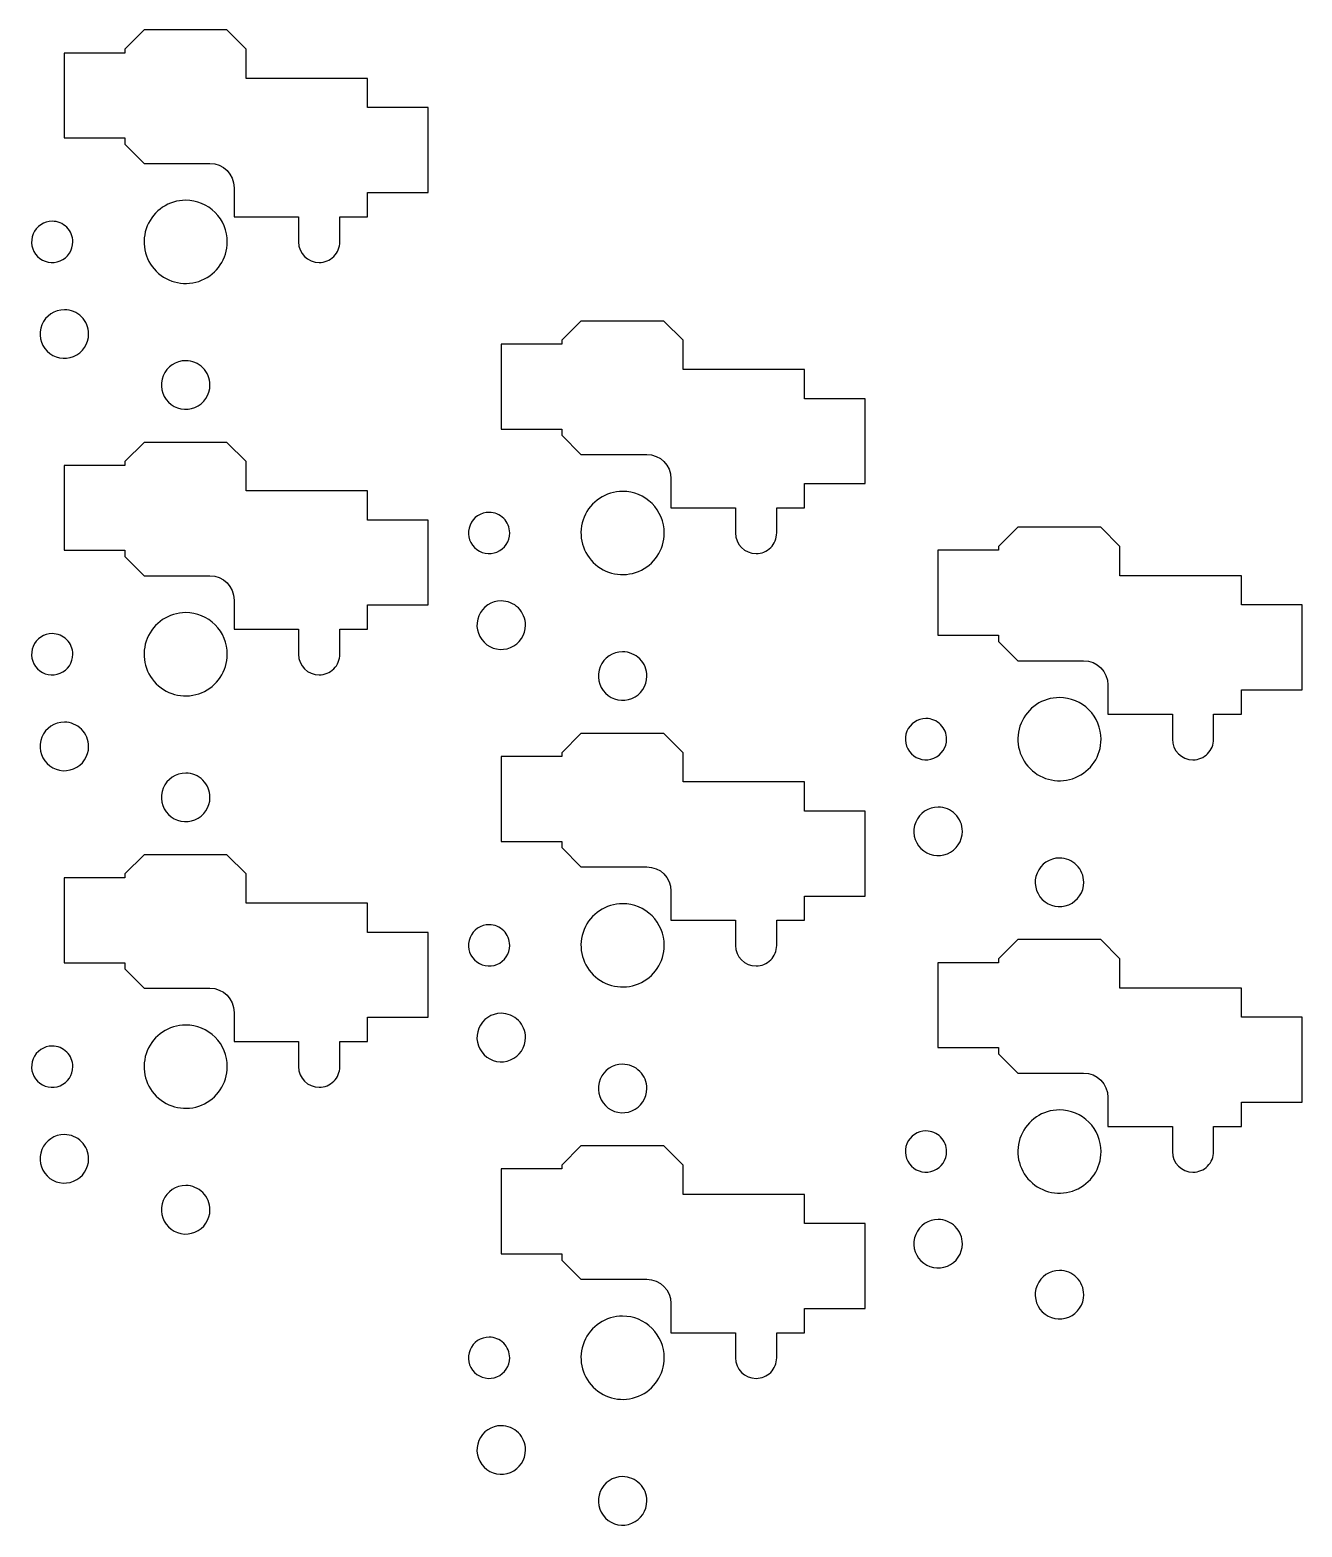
# Model space of a CAD drawing. Header units: millimetres. Extents: x -141 to -2, y 8 to 96.
# Drawn here: x -54.8 to -2.4, y 29.1 to 90.8 of the extents above; entities that cross this region are included whole.
import ezdxf

# ---------------------------------------------------------------- set-up
doc = ezdxf.new("R2010")
doc.units = ezdxf.units.MM
doc.layers.get('0').update_dxf_attribs({"linetype": 'CONTINUOUS'})

msp = doc.modelspace()

# ---------------------------------------------------------------- linework, layer by layer
at = {"color": 7}
for p, q in [((-50.066492, 90.825434), (-50.859209, 90.032724)), ((-46.65223, 90.825434), (-50.066492, 90.825434)), ((-45.859514, 90.032724), (-46.65223, 90.825434)), ((-50.859209, 89.874074), (-53.359315, 89.874074)), ((-53.359315, 89.874074), (-53.359315, 86.374544)), ((-50.859209, 90.032724), (-50.859209, 89.874074)), ((-45.859514, 88.825554), (-45.859514, 90.032724)), ((-40.859302, 88.825554), (-45.859514, 88.825554)), ((-40.859302, 87.624084), (-40.859302, 88.825554)), ((-38.359196, 87.624084), (-40.859302, 87.624084)), ((-38.359196, 84.124034), (-38.359196, 87.624084)), ((-53.359315, 86.374544), (-50.859209, 86.374544)), ((-50.859209, 86.374544), (-50.859209, 86.118234)), ((-50.859209, 86.118234), (-50.066492, 85.325514)), ((-50.066492, 85.325514), (-47.359164, 85.325514)), ((-46.359225, 84.323504), (-46.359225, 83.124094)), ((-40.859302, 83.124094), (-40.859302, 84.124034)), ((-40.859302, 84.124034), (-38.359196, 84.124034)), ((-48.352686, 83.804974), (-48.352686, 83.804974)), ((-53.852687, 82.939974), (-53.852687, 82.939974)), ((-46.359225, 83.124094), (-43.702539, 83.124094)), ((-43.702539, 83.124094), (-43.702539, 82.090054)), ((-42.002901, 82.111754), (-42.002901, 83.124094)), ((-42.002901, 83.124094), (-40.859302, 83.124094)), ((-42.002901, 82.111244), (-42.002901, 82.111754)), ((-42.002901, 82.110724), (-42.002901, 82.111244)), ((-42.002901, 82.110204), (-42.002901, 82.110724)), ((-42.002901, 82.109694), (-42.002901, 82.110204)), ((-42.002901, 82.109174), (-42.002901, 82.109694)), ((-42.002901, 82.108654), (-42.002901, 82.109174)), ((-42.002901, 82.108144), (-42.002901, 82.108654)), ((-42.002901, 82.107624), (-42.002901, 82.108144)), ((-42.002901, 82.107104), (-42.002901, 82.107624)), ((-42.002901, 82.106584), (-42.002901, 82.107104)), ((-42.002901, 82.106074), (-42.002901, 82.106584)), ((-42.002901, 82.105554), (-42.002901, 82.106074)), ((-42.002901, 82.105034), (-42.002901, 82.105554)), ((-42.002901, 82.104524), (-42.002901, 82.105034)), ((-42.002901, 82.104004), (-42.002901, 82.104524)), ((-42.002901, 82.103484), (-42.002901, 82.104004)), ((-42.002901, 82.102974), (-42.002901, 82.103484)), ((-42.002901, 82.102454), (-42.002901, 82.102974)), ((-42.002901, 82.101934), (-42.002901, 82.102454)), ((-42.002901, 82.101424), (-42.002901, 82.101934)), ((-42.002901, 82.100904), (-42.002901, 82.101424)), ((-42.002901, 82.100384), (-42.002901, 82.100904)), ((-42.002901, 82.099874), (-42.002901, 82.100384)), ((-42.002901, 82.099354), (-42.002901, 82.099874)), ((-42.002901, 82.098834), (-42.002901, 82.099354)), ((-42.002901, 82.098324), (-42.002901, 82.098834)), ((-42.002901, 82.097804), (-42.002901, 82.098324)), ((-42.002901, 82.097284), (-42.002901, 82.097804)), ((-42.002901, 82.096774), (-42.002901, 82.097284)), ((-42.002901, 82.096254), (-42.002901, 82.096774)), ((-42.002901, 82.095734), (-42.002901, 82.096254)), ((-42.002901, 82.095224), (-42.002901, 82.095734)), ((-42.002901, 82.094704), (-42.002901, 82.095224)), ((-42.002901, 82.094184), (-42.002901, 82.094704)), ((-42.002901, 82.093674), (-42.002901, 82.094184)), ((-42.002901, 82.093154), (-42.002901, 82.093674)), ((-42.002901, 82.092634), (-42.002901, 82.093154)), ((-42.002901, 82.092124), (-42.002901, 82.092634)), ((-42.002901, 82.091604), (-42.002901, 82.092124)), ((-42.002901, 82.091084), (-42.002901, 82.091604)), ((-42.002901, 82.090574), (-42.002901, 82.091084)), ((-42.002901, 82.090054), (-42.002901, 82.090574)), ((-53.352687, 79.289974), (-53.352687, 79.289974)), ((-32.066491, 78.825433), (-32.859207, 78.032723)), ((-28.652229, 78.825433), (-32.066491, 78.825433)), ((-27.859513, 78.032723), (-28.652229, 78.825433)), ((-32.859207, 77.874073), (-35.359313, 77.874073)), ((-35.359313, 77.874073), (-35.359313, 74.374543)), ((-32.859207, 78.032723), (-32.859207, 77.874073)), ((-27.859513, 76.825553), (-27.859513, 78.032723)), ((-48.352686, 77.189983), (-48.352686, 77.189983)), ((-22.859301, 76.825553), (-27.859513, 76.825553)), ((-22.859301, 75.624083), (-22.859301, 76.825553)), ((-20.359194, 75.624083), (-22.859301, 75.624083)), ((-20.359194, 72.124033), (-20.359194, 75.624083)), ((-35.359313, 74.374543), (-32.859207, 74.374543)), ((-32.859207, 74.374543), (-32.859207, 74.118233)), ((-32.859207, 74.118233), (-32.066491, 73.325513)), ((-50.066492, 73.825433), (-50.859209, 73.032723)), ((-46.65223, 73.825433), (-50.066492, 73.825433)), ((-45.859514, 73.032723), (-46.65223, 73.825433)), ((-50.859209, 72.874073), (-53.359315, 72.874073)), ((-53.359315, 72.874073), (-53.359315, 69.374543)), ((-50.859209, 73.032723), (-50.859209, 72.874073)), ((-45.859514, 71.825553), (-45.859514, 73.032723)), ((-32.066491, 73.325513), (-29.359163, 73.325513)), ((-28.359224, 72.323503), (-28.359224, 71.124093)), ((-40.859302, 71.825553), (-45.859514, 71.825553)), ((-40.859302, 70.624083), (-40.859302, 71.825553)), ((-30.352685, 71.804973), (-30.352685, 71.804973)), ((-22.859301, 71.124093), (-22.859301, 72.124033)), ((-22.859301, 72.124033), (-20.359194, 72.124033)), ((-28.359224, 71.124093), (-25.702538, 71.124093)), ((-25.702538, 71.124093), (-25.702538, 70.090053)), ((-24.0029, 70.111753), (-24.0029, 71.124093)), ((-24.0029, 71.124093), (-22.859301, 71.124093)), ((-38.359196, 70.624083), (-40.859302, 70.624083)), ((-38.359196, 67.124033), (-38.359196, 70.624083)), ((-35.852685, 70.939973), (-35.852685, 70.939973)), ((-24.0029, 70.111243), (-24.0029, 70.111753)), ((-24.0029, 70.110723), (-24.0029, 70.111243)), ((-24.0029, 70.110203), (-24.0029, 70.110723)), ((-24.0029, 70.109693), (-24.0029, 70.110203)), ((-24.0029, 70.109173), (-24.0029, 70.109693)), ((-24.0029, 70.108653), (-24.0029, 70.109173)), ((-24.0029, 70.108143), (-24.0029, 70.108653)), ((-24.0029, 70.107623), (-24.0029, 70.108143)), ((-24.0029, 70.107103), (-24.0029, 70.107623)), ((-24.0029, 70.106583), (-24.0029, 70.107103)), ((-24.0029, 70.106073), (-24.0029, 70.106583)), ((-24.0029, 70.105553), (-24.0029, 70.106073)), ((-24.0029, 70.105033), (-24.0029, 70.105553)), ((-24.0029, 70.104523), (-24.0029, 70.105033)), ((-24.0029, 70.104003), (-24.0029, 70.104523)), ((-24.0029, 70.103483), (-24.0029, 70.104003)), ((-24.0029, 70.102973), (-24.0029, 70.103483)), ((-24.0029, 70.102453), (-24.0029, 70.102973)), ((-24.0029, 70.101933), (-24.0029, 70.102453)), ((-24.0029, 70.101423), (-24.0029, 70.101933)), ((-24.0029, 70.100903), (-24.0029, 70.101423)), ((-24.0029, 70.100383), (-24.0029, 70.100903)), ((-24.0029, 70.099873), (-24.0029, 70.100383)), ((-24.0029, 70.099353), (-24.0029, 70.099873)), ((-24.0029, 70.098833), (-24.0029, 70.099353)), ((-24.0029, 70.098323), (-24.0029, 70.098833)), ((-24.0029, 70.097803), (-24.0029, 70.098323)), ((-24.0029, 70.097283), (-24.0029, 70.097803)), ((-24.0029, 70.096773), (-24.0029, 70.097283)), ((-24.0029, 70.096253), (-24.0029, 70.096773)), ((-24.0029, 70.095733), (-24.0029, 70.096253)), ((-24.0029, 70.095223), (-24.0029, 70.095733)), ((-24.0029, 70.094703), (-24.0029, 70.095223)), ((-24.0029, 70.094183), (-24.0029, 70.094703)), ((-24.0029, 70.093673), (-24.0029, 70.094183)), ((-24.0029, 70.093153), (-24.0029, 70.093673)), ((-24.0029, 70.092633), (-24.0029, 70.093153)), ((-24.0029, 70.092123), (-24.0029, 70.092633)), ((-24.0029, 70.091603), (-24.0029, 70.092123)), ((-24.0029, 70.091083), (-24.0029, 70.091603)), ((-24.0029, 70.090573), (-24.0029, 70.091083)), ((-24.0029, 70.090053), (-24.0029, 70.090573)), ((-14.06649, 70.325433), (-14.859206, 69.532723)), ((-10.652228, 70.325433), (-14.06649, 70.325433)), ((-9.859512, 69.532723), (-10.652228, 70.325433)), ((-53.359315, 69.374543), (-50.859209, 69.374543)), ((-50.859209, 69.374543), (-50.859209, 69.118233)), ((-14.859206, 69.374073), (-17.359312, 69.374073)), ((-17.359312, 69.374073), (-17.359312, 65.874543)), ((-14.859206, 69.532723), (-14.859206, 69.374073)), ((-9.859512, 68.325553), (-9.859512, 69.532723)), ((-50.859209, 69.118233), (-50.066492, 68.325513)), ((-50.066492, 68.325513), (-47.359164, 68.325513)), ((-4.859299, 68.325553), (-9.859512, 68.325553)), ((-4.859299, 67.124083), (-4.859299, 68.325553)), ((-46.359225, 67.323503), (-46.359225, 66.124093)), ((-35.352685, 67.289973), (-35.352685, 67.289973)), ((-48.352686, 66.804973), (-48.352686, 66.804973)), ((-40.859302, 66.124093), (-40.859302, 67.124033)), ((-40.859302, 67.124033), (-38.359196, 67.124033)), ((-2.359193, 67.124083), (-4.859299, 67.124083)), ((-2.359193, 63.624032), (-2.359193, 67.124083)), ((-46.359225, 66.124093), (-43.702539, 66.124093)), ((-43.702539, 66.124093), (-43.702539, 65.090053)), ((-42.002901, 65.111753), (-42.002901, 66.124093)), ((-42.002901, 66.124093), (-40.859302, 66.124093)), ((-53.852687, 65.939973), (-53.852687, 65.939973)), ((-17.359312, 65.874543), (-14.859206, 65.874543)), ((-14.859206, 65.874543), (-14.859206, 65.618233)), ((-14.859206, 65.618233), (-14.06649, 64.825512)), ((-42.002901, 65.111243), (-42.002901, 65.111753)), ((-42.002901, 65.110723), (-42.002901, 65.111243)), ((-42.002901, 65.110203), (-42.002901, 65.110723)), ((-42.002901, 65.109693), (-42.002901, 65.110203)), ((-42.002901, 65.109173), (-42.002901, 65.109693)), ((-42.002901, 65.108653), (-42.002901, 65.109173)), ((-42.002901, 65.108143), (-42.002901, 65.108653)), ((-42.002901, 65.107623), (-42.002901, 65.108143)), ((-42.002901, 65.107103), (-42.002901, 65.107623)), ((-42.002901, 65.106583), (-42.002901, 65.107103)), ((-42.002901, 65.106073), (-42.002901, 65.106583)), ((-42.002901, 65.105553), (-42.002901, 65.106073)), ((-42.002901, 65.105033), (-42.002901, 65.105553)), ((-42.002901, 65.104523), (-42.002901, 65.105033)), ((-42.002901, 65.104003), (-42.002901, 65.104523)), ((-42.002901, 65.103483), (-42.002901, 65.104003)), ((-42.002901, 65.102973), (-42.002901, 65.103483)), ((-42.002901, 65.102453), (-42.002901, 65.102973)), ((-42.002901, 65.101933), (-42.002901, 65.102453)), ((-42.002901, 65.101423), (-42.002901, 65.101933)), ((-42.002901, 65.100903), (-42.002901, 65.101423)), ((-42.002901, 65.100383), (-42.002901, 65.100903)), ((-42.002901, 65.099873), (-42.002901, 65.100383)), ((-42.002901, 65.099353), (-42.002901, 65.099873)), ((-42.002901, 65.098833), (-42.002901, 65.099353)), ((-42.002901, 65.098323), (-42.002901, 65.098833)), ((-42.002901, 65.097803), (-42.002901, 65.098323)), ((-42.002901, 65.097283), (-42.002901, 65.097803)), ((-42.002901, 65.096773), (-42.002901, 65.097283)), ((-42.002901, 65.096253), (-42.002901, 65.096773)), ((-42.002901, 65.095733), (-42.002901, 65.096253)), ((-42.002901, 65.095223), (-42.002901, 65.095733)), ((-42.002901, 65.094703), (-42.002901, 65.095223)), ((-42.002901, 65.094183), (-42.002901, 65.094703)), ((-42.002901, 65.093673), (-42.002901, 65.094183)), ((-42.002901, 65.093153), (-42.002901, 65.093673)), ((-42.002901, 65.092633), (-42.002901, 65.093153)), ((-42.002901, 65.092123), (-42.002901, 65.092633)), ((-42.002901, 65.091603), (-42.002901, 65.092123)), ((-42.002901, 65.091083), (-42.002901, 65.091603)), ((-42.002901, 65.090573), (-42.002901, 65.091083)), ((-42.002901, 65.090053), (-42.002901, 65.090573)), ((-30.352685, 65.189983), (-30.352685, 65.189983)), ((-14.06649, 64.825512), (-11.359162, 64.825512)), ((-10.359223, 63.823502), (-10.359223, 62.624092)), ((-4.859299, 62.624092), (-4.859299, 63.624032)), ((-4.859299, 63.624032), (-2.359193, 63.624032)), ((-12.352684, 63.304972), (-12.352684, 63.304972)), ((-17.852684, 62.439972), (-17.852684, 62.439972)), ((-10.359223, 62.624092), (-7.702537, 62.624092)), ((-7.702537, 62.624092), (-7.702537, 61.590052)), ((-6.002898, 61.611752), (-6.002898, 62.624092)), ((-6.002898, 62.624092), (-4.859299, 62.624092)), ((-53.352687, 62.289972), (-53.352687, 62.289972)), ((-32.066491, 61.825432), (-32.859207, 61.032722)), ((-28.652229, 61.825432), (-32.066491, 61.825432)), ((-27.859513, 61.032722), (-28.652229, 61.825432)), ((-6.002898, 61.611242), (-6.002898, 61.611752)), ((-6.002898, 61.610722), (-6.002898, 61.611242)), ((-6.002898, 61.610202), (-6.002898, 61.610722)), ((-6.002898, 61.609692), (-6.002898, 61.610202)), ((-6.002898, 61.609172), (-6.002898, 61.609692)), ((-6.002898, 61.608652), (-6.002898, 61.609172)), ((-6.002898, 61.608142), (-6.002898, 61.608652)), ((-6.002898, 61.607622), (-6.002898, 61.608142)), ((-6.002898, 61.607102), (-6.002898, 61.607622)), ((-6.002898, 61.606582), (-6.002898, 61.607102)), ((-6.002898, 61.606072), (-6.002898, 61.606582)), ((-6.002898, 61.605552), (-6.002898, 61.606072)), ((-6.002898, 61.605032), (-6.002898, 61.605552)), ((-6.002898, 61.604522), (-6.002898, 61.605032)), ((-6.002898, 61.604002), (-6.002898, 61.604522)), ((-6.002898, 61.603482), (-6.002898, 61.604002)), ((-6.002898, 61.602972), (-6.002898, 61.603482)), ((-6.002898, 61.602452), (-6.002898, 61.602972)), ((-6.002898, 61.601932), (-6.002898, 61.602452)), ((-6.002898, 61.601422), (-6.002898, 61.601932)), ((-6.002898, 61.600902), (-6.002898, 61.601422)), ((-6.002898, 61.600382), (-6.002898, 61.600902)), ((-6.002898, 61.599872), (-6.002898, 61.600382)), ((-6.002898, 61.599352), (-6.002898, 61.599872)), ((-6.002898, 61.598832), (-6.002898, 61.599352)), ((-6.002898, 61.598322), (-6.002898, 61.598832)), ((-6.002898, 61.597802), (-6.002898, 61.598322)), ((-6.002898, 61.597282), (-6.002898, 61.597802)), ((-6.002898, 61.596772), (-6.002898, 61.597282)), ((-6.002898, 61.596252), (-6.002898, 61.596772)), ((-6.002898, 61.595732), (-6.002898, 61.596252)), ((-6.002898, 61.595222), (-6.002898, 61.595732)), ((-6.002898, 61.594702), (-6.002898, 61.595222)), ((-6.002898, 61.594182), (-6.002898, 61.594702)), ((-6.002898, 61.593672), (-6.002898, 61.594182)), ((-6.002898, 61.593152), (-6.002898, 61.593672)), ((-6.002898, 61.592632), (-6.002898, 61.593152)), ((-6.002898, 61.592122), (-6.002898, 61.592632)), ((-6.002898, 61.591602), (-6.002898, 61.592122)), ((-6.002898, 61.591082), (-6.002898, 61.591602)), ((-6.002898, 61.590572), (-6.002898, 61.591082)), ((-6.002898, 61.590052), (-6.002898, 61.590572)), ((-32.859207, 60.874072), (-35.359313, 60.874072)), ((-35.359313, 60.874072), (-35.359313, 57.374542)), ((-32.859207, 61.032722), (-32.859207, 60.874072)), ((-27.859513, 59.825552), (-27.859513, 61.032722)), ((-48.352686, 60.189982), (-48.352686, 60.189982)), ((-22.859301, 59.825552), (-27.859513, 59.825552)), ((-22.859301, 58.624082), (-22.859301, 59.825552)), ((-17.352684, 58.789972), (-17.352684, 58.789972)), ((-20.359194, 58.624082), (-22.859301, 58.624082)), ((-20.359194, 55.124032), (-20.359194, 58.624082)), ((-50.066492, 56.825432), (-50.859209, 56.032722)), ((-46.65223, 56.825432), (-50.066492, 56.825432)), ((-45.859514, 56.032722), (-46.65223, 56.825432)), ((-35.359313, 57.374542), (-32.859207, 57.374542)), ((-32.859207, 57.374542), (-32.859207, 57.118232)), ((-32.859207, 57.118232), (-32.066491, 56.325512)), ((-32.066491, 56.325512), (-29.359163, 56.325512)), ((-12.352684, 56.689982), (-12.352684, 56.689982)), ((-50.859209, 55.874072), (-53.359315, 55.874072)), ((-53.359315, 55.874072), (-53.359315, 52.374542)), ((-50.859209, 56.032722), (-50.859209, 55.874072)), ((-45.859514, 54.825552), (-45.859514, 56.032722)), ((-28.359224, 55.323502), (-28.359224, 54.124092)), ((-22.859301, 54.124092), (-22.859301, 55.124032)), ((-22.859301, 55.124032), (-20.359194, 55.124032)), ((-40.859302, 54.825552), (-45.859514, 54.825552)), ((-40.859302, 53.624082), (-40.859302, 54.825552)), ((-30.352685, 54.804972), (-30.352685, 54.804972)), ((-35.852685, 53.939972), (-35.852685, 53.939972)), ((-28.359224, 54.124092), (-25.702538, 54.124092)), ((-25.702538, 54.124092), (-25.702538, 53.090052)), ((-24.0029, 53.111752), (-24.0029, 54.124092)), ((-24.0029, 54.124092), (-22.859301, 54.124092)), ((-38.359196, 53.624082), (-40.859302, 53.624082)), ((-38.359196, 50.124031), (-38.359196, 53.624082)), ((-24.0029, 53.111242), (-24.0029, 53.111752)), ((-24.0029, 53.110722), (-24.0029, 53.111242)), ((-24.0029, 53.110202), (-24.0029, 53.110722)), ((-24.0029, 53.109692), (-24.0029, 53.110202)), ((-24.0029, 53.109172), (-24.0029, 53.109692)), ((-24.0029, 53.108652), (-24.0029, 53.109172)), ((-24.0029, 53.108142), (-24.0029, 53.108652)), ((-24.0029, 53.107622), (-24.0029, 53.108142)), ((-24.0029, 53.107102), (-24.0029, 53.107622)), ((-24.0029, 53.106582), (-24.0029, 53.107102)), ((-24.0029, 53.106072), (-24.0029, 53.106582)), ((-24.0029, 53.105552), (-24.0029, 53.106072)), ((-24.0029, 53.105032), (-24.0029, 53.105552)), ((-24.0029, 53.104522), (-24.0029, 53.105032)), ((-24.0029, 53.104002), (-24.0029, 53.104522)), ((-24.0029, 53.103482), (-24.0029, 53.104002)), ((-24.0029, 53.102972), (-24.0029, 53.103482)), ((-24.0029, 53.102452), (-24.0029, 53.102972)), ((-24.0029, 53.101932), (-24.0029, 53.102452)), ((-24.0029, 53.101422), (-24.0029, 53.101932)), ((-24.0029, 53.100902), (-24.0029, 53.101422)), ((-24.0029, 53.100382), (-24.0029, 53.100902)), ((-24.0029, 53.099872), (-24.0029, 53.100382)), ((-24.0029, 53.099352), (-24.0029, 53.099872)), ((-24.0029, 53.098832), (-24.0029, 53.099352)), ((-24.0029, 53.098322), (-24.0029, 53.098832)), ((-24.0029, 53.097802), (-24.0029, 53.098322)), ((-24.0029, 53.097282), (-24.0029, 53.097802)), ((-24.0029, 53.096772), (-24.0029, 53.097282)), ((-24.0029, 53.096252), (-24.0029, 53.096772)), ((-24.0029, 53.095732), (-24.0029, 53.096252)), ((-24.0029, 53.095222), (-24.0029, 53.095732)), ((-24.0029, 53.094702), (-24.0029, 53.095222)), ((-24.0029, 53.094182), (-24.0029, 53.094702)), ((-24.0029, 53.093672), (-24.0029, 53.094182)), ((-24.0029, 53.093152), (-24.0029, 53.093672)), ((-24.0029, 53.092632), (-24.0029, 53.093152)), ((-24.0029, 53.092122), (-24.0029, 53.092632)), ((-24.0029, 53.091602), (-24.0029, 53.092122)), ((-24.0029, 53.091082), (-24.0029, 53.091602)), ((-24.0029, 53.090572), (-24.0029, 53.091082)), ((-24.0029, 53.090052), (-24.0029, 53.090572)), ((-14.06649, 53.325432), (-14.859206, 52.532722)), ((-10.652228, 53.325432), (-14.06649, 53.325432)), ((-9.859512, 52.532722), (-10.652228, 53.325432)), ((-14.859206, 52.532722), (-14.859206, 52.374072)), ((-9.859512, 51.325552), (-9.859512, 52.532722)), ((-53.359315, 52.374542), (-50.859209, 52.374542)), ((-50.859209, 52.374542), (-50.859209, 52.118232)), ((-50.859209, 52.118232), (-50.066492, 51.325512)), ((-14.859206, 52.374072), (-17.359312, 52.374072)), ((-17.359312, 52.374072), (-17.359312, 48.874541)), ((-50.066492, 51.325512), (-47.359164, 51.325512)), ((-4.859299, 51.325552), (-9.859512, 51.325552)), ((-4.859299, 50.124081), (-4.859299, 51.325552)), ((-46.359225, 50.323501), (-46.359225, 49.124091)), ((-40.859302, 49.124091), (-40.859302, 50.124031)), ((-40.859302, 50.124031), (-38.359196, 50.124031)), ((-35.352685, 50.289971), (-35.352685, 50.289971)), ((-2.359193, 50.124081), (-4.859299, 50.124081)), ((-2.359193, 46.624031), (-2.359193, 50.124081)), ((-48.352686, 49.804971), (-48.352686, 49.804971)), ((-53.852687, 48.939971), (-53.852687, 48.939971)), ((-46.359225, 49.124091), (-43.702539, 49.124091)), ((-43.702539, 49.124091), (-43.702539, 48.090051)), ((-42.002901, 48.111751), (-42.002901, 49.124091)), ((-42.002901, 49.124091), (-40.859302, 49.124091)), ((-17.359312, 48.874541), (-14.859206, 48.874541)), ((-14.859206, 48.874541), (-14.859206, 48.618231)), ((-30.352685, 48.189981), (-30.352685, 48.189981)), ((-14.859206, 48.618231), (-14.06649, 47.825511)), ((-42.002901, 48.111241), (-42.002901, 48.111751)), ((-42.002901, 48.110721), (-42.002901, 48.111241)), ((-42.002901, 48.110201), (-42.002901, 48.110721)), ((-42.002901, 48.109691), (-42.002901, 48.110201)), ((-42.002901, 48.109171), (-42.002901, 48.109691)), ((-42.002901, 48.108651), (-42.002901, 48.109171)), ((-42.002901, 48.108141), (-42.002901, 48.108651)), ((-42.002901, 48.107621), (-42.002901, 48.108141)), ((-42.002901, 48.107101), (-42.002901, 48.107621)), ((-42.002901, 48.106581), (-42.002901, 48.107101)), ((-42.002901, 48.106071), (-42.002901, 48.106581)), ((-42.002901, 48.105551), (-42.002901, 48.106071)), ((-42.002901, 48.105031), (-42.002901, 48.105551)), ((-42.002901, 48.104521), (-42.002901, 48.105031)), ((-42.002901, 48.104001), (-42.002901, 48.104521)), ((-42.002901, 48.103481), (-42.002901, 48.104001)), ((-42.002901, 48.102971), (-42.002901, 48.103481)), ((-42.002901, 48.102451), (-42.002901, 48.102971)), ((-42.002901, 48.101931), (-42.002901, 48.102451)), ((-42.002901, 48.101421), (-42.002901, 48.101931)), ((-42.002901, 48.100901), (-42.002901, 48.101421)), ((-42.002901, 48.100381), (-42.002901, 48.100901)), ((-42.002901, 48.099871), (-42.002901, 48.100381)), ((-42.002901, 48.099351), (-42.002901, 48.099871)), ((-42.002901, 48.098831), (-42.002901, 48.099351)), ((-42.002901, 48.098321), (-42.002901, 48.098831)), ((-42.002901, 48.097801), (-42.002901, 48.098321)), ((-42.002901, 48.097281), (-42.002901, 48.097801)), ((-42.002901, 48.096771), (-42.002901, 48.097281)), ((-42.002901, 48.096251), (-42.002901, 48.096771)), ((-42.002901, 48.095731), (-42.002901, 48.096251)), ((-42.002901, 48.095221), (-42.002901, 48.095731)), ((-42.002901, 48.094701), (-42.002901, 48.095221)), ((-42.002901, 48.094181), (-42.002901, 48.094701)), ((-42.002901, 48.093671), (-42.002901, 48.094181)), ((-42.002901, 48.093151), (-42.002901, 48.093671)), ((-42.002901, 48.092631), (-42.002901, 48.093151)), ((-42.002901, 48.092121), (-42.002901, 48.092631)), ((-42.002901, 48.091601), (-42.002901, 48.092121)), ((-42.002901, 48.091081), (-42.002901, 48.091601)), ((-42.002901, 48.090571), (-42.002901, 48.091081)), ((-42.002901, 48.090051), (-42.002901, 48.090571)), ((-14.06649, 47.825511), (-11.359162, 47.825511)), ((-12.352684, 46.304971), (-12.352684, 46.304971)), ((-10.359223, 46.823501), (-10.359223, 45.624091)), ((-4.859299, 45.624091), (-4.859299, 46.624031)), ((-4.859299, 46.624031), (-2.359193, 46.624031)), ((-53.352687, 45.289971), (-53.352687, 45.289971)), ((-17.852684, 45.439971), (-17.852684, 45.439971)), ((-10.359223, 45.624091), (-7.702537, 45.624091)), ((-7.702537, 45.624091), (-7.702537, 44.590051)), ((-6.002898, 44.611751), (-6.002898, 45.624091)), ((-6.002898, 45.624091), (-4.859299, 45.624091)), ((-32.066491, 44.825431), (-32.859207, 44.032721)), ((-28.652229, 44.825431), (-32.066491, 44.825431)), ((-27.859513, 44.032721), (-28.652229, 44.825431)), ((-6.002898, 44.611241), (-6.002898, 44.611751)), ((-6.002898, 44.610721), (-6.002898, 44.611241)), ((-6.002898, 44.610201), (-6.002898, 44.610721)), ((-6.002898, 44.609691), (-6.002898, 44.610201)), ((-6.002898, 44.609171), (-6.002898, 44.609691)), ((-6.002898, 44.608651), (-6.002898, 44.609171)), ((-6.002898, 44.608141), (-6.002898, 44.608651)), ((-6.002898, 44.607621), (-6.002898, 44.608141)), ((-6.002898, 44.607101), (-6.002898, 44.607621)), ((-6.002898, 44.606581), (-6.002898, 44.607101)), ((-6.002898, 44.606071), (-6.002898, 44.606581)), ((-6.002898, 44.605551), (-6.002898, 44.606071)), ((-6.002898, 44.605031), (-6.002898, 44.605551)), ((-6.002898, 44.604521), (-6.002898, 44.605031)), ((-6.002898, 44.604001), (-6.002898, 44.604521)), ((-6.002898, 44.603481), (-6.002898, 44.604001)), ((-6.002898, 44.602971), (-6.002898, 44.603481)), ((-6.002898, 44.602451), (-6.002898, 44.602971)), ((-6.002898, 44.601931), (-6.002898, 44.602451)), ((-6.002898, 44.601421), (-6.002898, 44.601931)), ((-6.002898, 44.600901), (-6.002898, 44.601421)), ((-6.002898, 44.600381), (-6.002898, 44.600901)), ((-6.002898, 44.599871), (-6.002898, 44.600381)), ((-6.002898, 44.599351), (-6.002898, 44.599871)), ((-6.002898, 44.598831), (-6.002898, 44.599351)), ((-6.002898, 44.598321), (-6.002898, 44.598831)), ((-6.002898, 44.597801), (-6.002898, 44.598321)), ((-6.002898, 44.597281), (-6.002898, 44.597801)), ((-6.002898, 44.596771), (-6.002898, 44.597281)), ((-6.002898, 44.596251), (-6.002898, 44.596771)), ((-6.002898, 44.595731), (-6.002898, 44.596251)), ((-6.002898, 44.595221), (-6.002898, 44.595731)), ((-6.002898, 44.594701), (-6.002898, 44.595221)), ((-6.002898, 44.594181), (-6.002898, 44.594701)), ((-6.002898, 44.593671), (-6.002898, 44.594181)), ((-6.002898, 44.593151), (-6.002898, 44.593671)), ((-6.002898, 44.592631), (-6.002898, 44.593151)), ((-6.002898, 44.592121), (-6.002898, 44.592631)), ((-6.002898, 44.591601), (-6.002898, 44.592121)), ((-6.002898, 44.591081), (-6.002898, 44.591601)), ((-6.002898, 44.590571), (-6.002898, 44.591081)), ((-6.002898, 44.590051), (-6.002898, 44.590571)), ((-32.859207, 43.874071), (-35.359313, 43.874071)), ((-35.359313, 43.874071), (-35.359313, 40.374541)), ((-32.859207, 44.032721), (-32.859207, 43.874071)), ((-27.859513, 42.825551), (-27.859513, 44.032721)), ((-48.352686, 43.189981), (-48.352686, 43.189981)), ((-22.859301, 42.825551), (-27.859513, 42.825551)), ((-22.859301, 41.624081), (-22.859301, 42.825551)), ((-20.359194, 41.624081), (-22.859301, 41.624081)), ((-20.359194, 38.124031), (-20.359194, 41.624081)), ((-17.352684, 41.789971), (-17.352684, 41.789971)), ((-35.359313, 40.374541), (-32.859207, 40.374541)), ((-32.859207, 40.374541), (-32.859207, 40.118231)), ((-32.859207, 40.118231), (-32.066491, 39.325511)), ((-12.352684, 39.689981), (-12.352684, 39.689981)), ((-32.066491, 39.325511), (-29.359163, 39.325511)), ((-28.359224, 38.323501), (-28.359224, 37.124091)), ((-30.352685, 37.804971), (-30.352685, 37.804971)), ((-22.859301, 37.124091), (-22.859301, 38.124031)), ((-22.859301, 38.124031), (-20.359194, 38.124031)), ((-28.359224, 37.124091), (-25.702538, 37.124091)), ((-25.702538, 37.124091), (-25.702538, 36.090051)), ((-24.0029, 36.111751), (-24.0029, 37.124091)), ((-24.0029, 37.124091), (-22.859301, 37.124091)), ((-35.852685, 36.939971), (-35.852685, 36.939971)), ((-24.0029, 36.111241), (-24.0029, 36.111751)), ((-24.0029, 36.110721), (-24.0029, 36.111241)), ((-24.0029, 36.110201), (-24.0029, 36.110721)), ((-24.0029, 36.109691), (-24.0029, 36.110201)), ((-24.0029, 36.109171), (-24.0029, 36.109691)), ((-24.0029, 36.108651), (-24.0029, 36.109171)), ((-24.0029, 36.108141), (-24.0029, 36.108651)), ((-24.0029, 36.107621), (-24.0029, 36.108141)), ((-24.0029, 36.107101), (-24.0029, 36.107621)), ((-24.0029, 36.106581), (-24.0029, 36.107101)), ((-24.0029, 36.106071), (-24.0029, 36.106581)), ((-24.0029, 36.105551), (-24.0029, 36.106071)), ((-24.0029, 36.105031), (-24.0029, 36.105551)), ((-24.0029, 36.104521), (-24.0029, 36.105031)), ((-24.0029, 36.104001), (-24.0029, 36.104521)), ((-24.0029, 36.103481), (-24.0029, 36.104001)), ((-24.0029, 36.102971), (-24.0029, 36.103481)), ((-24.0029, 36.102451), (-24.0029, 36.102971)), ((-24.0029, 36.101931), (-24.0029, 36.102451)), ((-24.0029, 36.101421), (-24.0029, 36.101931)), ((-24.0029, 36.100901), (-24.0029, 36.101421)), ((-24.0029, 36.100381), (-24.0029, 36.100901)), ((-24.0029, 36.099871), (-24.0029, 36.100381)), ((-24.0029, 36.099351), (-24.0029, 36.099871)), ((-24.0029, 36.098831), (-24.0029, 36.099351)), ((-24.0029, 36.098321), (-24.0029, 36.098831)), ((-24.0029, 36.097801), (-24.0029, 36.098321)), ((-24.0029, 36.097281), (-24.0029, 36.097801)), ((-24.0029, 36.096771), (-24.0029, 36.097281)), ((-24.0029, 36.096251), (-24.0029, 36.096771)), ((-24.0029, 36.095731), (-24.0029, 36.096251)), ((-24.0029, 36.095221), (-24.0029, 36.095731)), ((-24.0029, 36.094701), (-24.0029, 36.095221)), ((-24.0029, 36.094181), (-24.0029, 36.094701)), ((-24.0029, 36.093671), (-24.0029, 36.094181)), ((-24.0029, 36.093151), (-24.0029, 36.093671)), ((-24.0029, 36.092631), (-24.0029, 36.093151)), ((-24.0029, 36.092121), (-24.0029, 36.092631)), ((-24.0029, 36.091601), (-24.0029, 36.092121)), ((-24.0029, 36.091081), (-24.0029, 36.091601)), ((-24.0029, 36.090571), (-24.0029, 36.091081)), ((-24.0029, 36.090051), (-24.0029, 36.090571)), ((-35.352685, 33.28997), (-35.352685, 33.28997)), ((-30.352685, 31.18998), (-30.352685, 31.18998))]:
    msp.add_line(p, q, dxfattribs=at)
for points in [[(-47.359164, 85.325514), (-46.800925, 85.325474), (-46.359226, 84.881744), (-46.359225, 84.323504)], [(-48.352686, 83.804974), (-49.046339, 83.804974), (-49.67169, 83.387127), (-49.93714, 82.746276)], [(-47.139998, 83.302662), (-47.461623, 83.624287), (-47.89784, 83.804974), (-48.352686, 83.804974)], [(-53.852687, 82.939974), (-54.19648, 82.939974), (-54.506421, 82.732878), (-54.637984, 82.415255)], [(-53.251646, 82.691015), (-53.411052, 82.85042), (-53.627253, 82.939974), (-53.852687, 82.939974)], [(-49.93714, 82.746276), (-50.202589, 82.105424), (-50.055861, 81.367772), (-49.565375, 80.877285)], [(-46.637686, 82.089974), (-46.637686, 82.54482), (-46.818373, 82.981037), (-47.139998, 83.302662)], [(-54.637984, 82.415255), (-54.769548, 82.097631), (-54.696826, 81.732031), (-54.453728, 81.488933)], [(-53.527406, 81.304676), (-53.209783, 81.43624), (-53.002687, 81.746181), (-53.002687, 82.089974)], [(-53.002687, 82.089974), (-53.002687, 82.315408), (-53.09224, 82.531609), (-53.251646, 82.691015)], [(-47.696384, 80.50552), (-47.055533, 80.77097), (-46.637686, 81.396321), (-46.637686, 82.089974)], [(-43.702539, 82.090054), (-43.702583, 81.620752), (-43.32228, 81.240217), (-42.852979, 81.239974)], [(-42.251859, 81.488934), (-42.092434, 81.648359), (-42.00288, 81.864592), (-42.002901, 82.090054)], [(-54.453728, 81.488933), (-54.210629, 81.245835), (-53.845029, 81.173112), (-53.527406, 81.304676)], [(-42.852979, 81.239974), (-42.627518, 81.239953), (-42.411285, 81.329508), (-42.251859, 81.488934)], [(-49.565375, 80.877285), (-49.074888, 80.386799), (-48.337236, 80.240071), (-47.696384, 80.50552)], [(-53.352687, 79.289974), (-53.757149, 79.289974), (-54.121785, 79.046331), (-54.276566, 78.672657)], [(-52.64558, 78.99708), (-52.833116, 79.184617), (-53.08747, 79.289974), (-53.352687, 79.289974)], [(-52.352687, 78.289973), (-52.352687, 78.55519), (-52.458043, 78.809544), (-52.64558, 78.99708)], [(-54.276566, 78.672657), (-54.431347, 78.298982), (-54.345792, 77.868865), (-54.059794, 77.582867)], [(-52.970003, 77.366094), (-52.596329, 77.520875), (-52.352687, 77.885511), (-52.352687, 78.289973)], [(-54.059794, 77.582867), (-53.773796, 77.296869), (-53.343678, 77.211313), (-52.970003, 77.366094)], [(-48.352686, 77.189983), (-48.757149, 77.189983), (-49.121785, 76.946341), (-49.276566, 76.572667)], [(-47.64558, 76.89709), (-47.833116, 77.084627), (-48.08747, 77.189983), (-48.352686, 77.189983)], [(-49.276566, 76.572667), (-49.431347, 76.198992), (-49.345791, 75.768874), (-49.059793, 75.482876)], [(-47.352686, 76.189983), (-47.352686, 76.4552), (-47.458043, 76.709554), (-47.64558, 76.89709)], [(-47.970003, 75.266104), (-47.596328, 75.420885), (-47.352686, 75.785521), (-47.352686, 76.189983)], [(-49.059793, 75.482876), (-48.773795, 75.196878), (-48.343677, 75.111323), (-47.970003, 75.266104)], [(-29.359163, 73.325513), (-28.800924, 73.325473), (-28.359225, 72.881743), (-28.359224, 72.323503)], [(-30.352685, 71.804973), (-31.046338, 71.804973), (-31.671689, 71.387127), (-31.937139, 70.746275)], [(-29.139997, 71.302661), (-29.461622, 71.624286), (-29.897839, 71.804973), (-30.352685, 71.804973)], [(-28.637685, 70.089973), (-28.637685, 70.544819), (-28.818372, 70.981036), (-29.139997, 71.302661)], [(-36.637983, 70.415254), (-36.769547, 70.097631), (-36.696825, 69.73203), (-36.453726, 69.488932)], [(-35.852685, 70.939973), (-36.196478, 70.939973), (-36.506419, 70.732877), (-36.637983, 70.415254)], [(-35.251645, 70.691014), (-35.411051, 70.85042), (-35.627251, 70.939973), (-35.852685, 70.939973)], [(-35.002685, 70.089973), (-35.002685, 70.315407), (-35.092239, 70.531608), (-35.251645, 70.691014)], [(-31.937139, 70.746275), (-32.202588, 70.105423), (-32.05586, 69.367771), (-31.565373, 68.877285)], [(-35.527405, 69.304675), (-35.209781, 69.436239), (-35.002685, 69.74618), (-35.002685, 70.089973)], [(-29.696383, 68.505519), (-29.055531, 68.770969), (-28.637685, 69.39632), (-28.637685, 70.089973)], [(-25.702538, 70.090053), (-25.702582, 69.620751), (-25.322279, 69.240216), (-24.852978, 69.239973)], [(-24.251858, 69.488933), (-24.092433, 69.648358), (-24.002878, 69.864591), (-24.0029, 70.090053)], [(-36.453726, 69.488932), (-36.210628, 69.245834), (-35.845028, 69.173111), (-35.527405, 69.304675)], [(-24.852978, 69.239973), (-24.627516, 69.239952), (-24.411283, 69.329507), (-24.251858, 69.488933)], [(-31.565373, 68.877285), (-31.074887, 68.386798), (-30.337235, 68.24007), (-29.696383, 68.505519)], [(-47.359164, 68.325513), (-46.800925, 68.325473), (-46.359226, 67.881743), (-46.359225, 67.323503)], [(-35.352685, 67.289973), (-35.757148, 67.289973), (-36.121784, 67.04633), (-36.276565, 66.672656)], [(-34.645579, 66.997079), (-34.833115, 67.184616), (-35.087469, 67.289973), (-35.352685, 67.289973)], [(-48.352686, 66.804973), (-49.046339, 66.804973), (-49.67169, 66.387126), (-49.93714, 65.746275)], [(-47.139998, 66.302661), (-47.461623, 66.624286), (-47.89784, 66.804973), (-48.352686, 66.804973)], [(-36.276565, 66.672656), (-36.431346, 66.298982), (-36.34579, 65.868864), (-36.059792, 65.582866)], [(-34.352685, 66.289973), (-34.352685, 66.555189), (-34.458042, 66.809543), (-34.645579, 66.997079)], [(-46.637686, 65.089973), (-46.637686, 65.544819), (-46.818373, 65.981036), (-47.139998, 66.302661)], [(-34.970002, 65.366093), (-34.596328, 65.520874), (-34.352685, 65.88551), (-34.352685, 66.289973)], [(-53.852687, 65.939973), (-54.19648, 65.939973), (-54.506421, 65.732877), (-54.637984, 65.415253)], [(-53.251646, 65.691013), (-53.411052, 65.850419), (-53.627253, 65.939973), (-53.852687, 65.939973)], [(-53.002687, 65.089973), (-53.002687, 65.315407), (-53.09224, 65.531607), (-53.251646, 65.691013)], [(-49.93714, 65.746275), (-50.202589, 65.105423), (-50.055861, 64.367771), (-49.565375, 63.877284)], [(-36.059792, 65.582866), (-35.773794, 65.296868), (-35.343676, 65.211312), (-34.970002, 65.366093)], [(-54.637984, 65.415253), (-54.769548, 65.09763), (-54.696826, 64.73203), (-54.453728, 64.488932)], [(-53.527406, 64.304675), (-53.209783, 64.436239), (-53.002687, 64.74618), (-53.002687, 65.089973)], [(-47.696384, 63.505519), (-47.055533, 63.770968), (-46.637686, 64.39632), (-46.637686, 65.089973)], [(-43.702539, 65.090053), (-43.702583, 64.620751), (-43.32228, 64.240215), (-42.852979, 64.239972)], [(-42.251859, 64.488932), (-42.092434, 64.648358), (-42.00288, 64.864591), (-42.002901, 65.090053)], [(-30.352685, 65.189983), (-30.757147, 65.189983), (-31.121784, 64.94634), (-31.276565, 64.572666)], [(-29.645578, 64.897089), (-29.833115, 65.084626), (-30.087469, 65.189983), (-30.352685, 65.189983)], [(-29.352685, 64.189982), (-29.352685, 64.455199), (-29.458042, 64.709553), (-29.645578, 64.897089)], [(-11.359162, 64.825512), (-10.800923, 64.825472), (-10.359224, 64.381742), (-10.359223, 63.823502)], [(-54.453728, 64.488932), (-54.210629, 64.245833), (-53.845029, 64.173111), (-53.527406, 64.304675)], [(-42.852979, 64.239972), (-42.627518, 64.239952), (-42.411285, 64.329507), (-42.251859, 64.488932)], [(-31.276565, 64.572666), (-31.431346, 64.198991), (-31.34579, 63.768874), (-31.059792, 63.482876)], [(-29.970002, 63.266103), (-29.596327, 63.420884), (-29.352685, 63.78552), (-29.352685, 64.189982)], [(-49.565375, 63.877284), (-49.074888, 63.386798), (-48.337236, 63.24007), (-47.696384, 63.505519)], [(-31.059792, 63.482876), (-30.773794, 63.196878), (-30.343676, 63.111322), (-29.970002, 63.266103)], [(-12.352684, 63.304972), (-13.046337, 63.304972), (-13.671688, 62.887126), (-13.937137, 62.246274)], [(-11.139996, 62.80266), (-11.461621, 63.124285), (-11.897838, 63.304972), (-12.352684, 63.304972)], [(-17.852684, 62.439972), (-18.196477, 62.439972), (-18.506418, 62.232876), (-18.637982, 61.915253)], [(-17.251643, 62.191013), (-17.411049, 62.350419), (-17.62725, 62.439972), (-17.852684, 62.439972)], [(-10.637684, 61.589972), (-10.637684, 62.044819), (-10.818371, 62.481036), (-11.139996, 62.80266)], [(-53.352687, 62.289972), (-53.757149, 62.289972), (-54.121785, 62.04633), (-54.276566, 61.672656)], [(-52.64558, 61.997079), (-52.833116, 62.184615), (-53.08747, 62.289972), (-53.352687, 62.289972)], [(-52.352687, 61.289972), (-52.352687, 61.555189), (-52.458043, 61.809543), (-52.64558, 61.997079)], [(-18.637982, 61.915253), (-18.769546, 61.59763), (-18.696823, 61.23203), (-18.453725, 60.988931)], [(-17.002684, 61.589972), (-17.002684, 61.815406), (-17.092237, 62.031607), (-17.251643, 62.191013)], [(-13.937137, 62.246274), (-14.202587, 61.605423), (-14.055859, 60.867771), (-13.565372, 60.377284)], [(-54.276566, 61.672656), (-54.431347, 61.298981), (-54.345792, 60.868863), (-54.059794, 60.582865)], [(-52.970003, 60.366093), (-52.596329, 60.520874), (-52.352687, 60.88551), (-52.352687, 61.289972)], [(-17.527403, 60.804675), (-17.20978, 60.936238), (-17.002684, 61.246179), (-17.002684, 61.589972)], [(-11.696382, 60.005519), (-11.05553, 60.270968), (-10.637684, 60.896319), (-10.637684, 61.589972)], [(-7.702537, 61.590052), (-7.702581, 61.120751), (-7.322278, 60.740215), (-6.852976, 60.739972)], [(-6.251857, 60.988932), (-6.092432, 61.148358), (-6.002877, 61.364591), (-6.002898, 61.590052)], [(-54.059794, 60.582865), (-53.773796, 60.296867), (-53.343678, 60.211312), (-52.970003, 60.366093)], [(-18.453725, 60.988931), (-18.210627, 60.745833), (-17.845027, 60.673111), (-17.527403, 60.804675)], [(-6.852976, 60.739972), (-6.627515, 60.739952), (-6.411282, 60.829507), (-6.251857, 60.988932)], [(-48.352686, 60.189982), (-48.757149, 60.189982), (-49.121785, 59.94634), (-49.276566, 59.572666)], [(-47.64558, 59.897089), (-47.833116, 60.084625), (-48.08747, 60.189982), (-48.352686, 60.189982)], [(-47.352686, 59.189982), (-47.352686, 59.455199), (-47.458043, 59.709553), (-47.64558, 59.897089)], [(-13.565372, 60.377284), (-13.074885, 59.886797), (-12.337233, 59.740069), (-11.696382, 60.005519)], [(-49.276566, 59.572666), (-49.431347, 59.198991), (-49.345791, 58.768873), (-49.059793, 58.482875)], [(-47.970003, 58.266103), (-47.596328, 58.420884), (-47.352686, 58.78552), (-47.352686, 59.189982)], [(-17.352684, 58.789972), (-17.757146, 58.789972), (-18.121783, 58.54633), (-18.276564, 58.172655)], [(-16.645577, 58.497079), (-16.833114, 58.684615), (-17.087468, 58.789972), (-17.352684, 58.789972)], [(-49.059793, 58.482875), (-48.773795, 58.196877), (-48.343677, 58.111321), (-47.970003, 58.266103)], [(-18.276564, 58.172655), (-18.431345, 57.798981), (-18.345789, 57.368863), (-18.059791, 57.082865)], [(-16.352684, 57.789972), (-16.352684, 58.055189), (-16.458041, 58.309542), (-16.645577, 58.497079)], [(-16.970001, 56.866092), (-16.596326, 57.020873), (-16.352684, 57.38551), (-16.352684, 57.789972)], [(-18.059791, 57.082865), (-17.773793, 56.796867), (-17.343675, 56.711311), (-16.970001, 56.866092)], [(-29.359163, 56.325512), (-28.800924, 56.325472), (-28.359225, 55.881742), (-28.359224, 55.323502)], [(-12.352684, 56.689982), (-12.757146, 56.689982), (-13.121782, 56.44634), (-13.276563, 56.072665)], [(-11.645577, 56.397089), (-11.833113, 56.584625), (-12.087467, 56.689982), (-12.352684, 56.689982)], [(-11.352684, 55.689982), (-11.352684, 55.955198), (-11.458041, 56.209552), (-11.645577, 56.397089)], [(-13.276563, 56.072665), (-13.431344, 55.698991), (-13.345789, 55.268873), (-13.059791, 54.982875)], [(-11.97, 54.766102), (-11.596326, 54.920883), (-11.352684, 55.28552), (-11.352684, 55.689982)], [(-13.059791, 54.982875), (-12.773793, 54.696877), (-12.343675, 54.611321), (-11.97, 54.766102)], [(-30.352685, 54.804972), (-31.046338, 54.804972), (-31.671689, 54.387125), (-31.937139, 53.746274)], [(-29.139997, 54.30266), (-29.461622, 54.624285), (-29.897839, 54.804972), (-30.352685, 54.804972)], [(-35.852685, 53.939972), (-36.196478, 53.939972), (-36.506419, 53.732876), (-36.637983, 53.415253)], [(-35.251645, 53.691013), (-35.411051, 53.850418), (-35.627251, 53.939972), (-35.852685, 53.939972)], [(-31.937139, 53.746274), (-32.202588, 53.105422), (-32.05586, 52.36777), (-31.565373, 51.877283)], [(-28.637685, 53.089972), (-28.637685, 53.544818), (-28.818372, 53.981035), (-29.139997, 54.30266)], [(-36.637983, 53.415253), (-36.769547, 53.097629), (-36.696825, 52.732029), (-36.453726, 52.488931)], [(-35.527405, 52.304674), (-35.209781, 52.436238), (-35.002685, 52.746179), (-35.002685, 53.089972)], [(-35.002685, 53.089972), (-35.002685, 53.315406), (-35.092239, 53.531607), (-35.251645, 53.691013)], [(-29.696383, 51.505518), (-29.055531, 51.770968), (-28.637685, 52.396319), (-28.637685, 53.089972)], [(-25.702538, 53.090052), (-25.702582, 52.62075), (-25.322279, 52.240215), (-24.852978, 52.239972)], [(-24.251858, 52.488932), (-24.092433, 52.648357), (-24.002878, 52.86459), (-24.0029, 53.090052)], [(-36.453726, 52.488931), (-36.210628, 52.245833), (-35.845028, 52.17311), (-35.527405, 52.304674)], [(-24.852978, 52.239972), (-24.627516, 52.239951), (-24.411283, 52.329506), (-24.251858, 52.488932)], [(-31.565373, 51.877283), (-31.074887, 51.386797), (-30.337235, 51.240069), (-29.696383, 51.505518)], [(-47.359164, 51.325512), (-46.800925, 51.325472), (-46.359226, 50.881742), (-46.359225, 50.323501)], [(-35.352685, 50.289971), (-35.757148, 50.289971), (-36.121784, 50.046329), (-36.276565, 49.672655)], [(-34.645579, 49.997078), (-34.833115, 50.184615), (-35.087469, 50.289971), (-35.352685, 50.289971)], [(-34.352685, 49.289971), (-34.352685, 49.555188), (-34.458042, 49.809542), (-34.645579, 49.997078)], [(-48.352686, 49.804971), (-49.046339, 49.804971), (-49.67169, 49.387125), (-49.93714, 48.746273)], [(-47.139998, 49.30266), (-47.461623, 49.624284), (-47.89784, 49.804971), (-48.352686, 49.804971)], [(-36.276565, 49.672655), (-36.431346, 49.29898), (-36.34579, 48.868863), (-36.059792, 48.582865)], [(-53.852687, 48.939971), (-54.19648, 48.939971), (-54.506421, 48.732876), (-54.637984, 48.415252)], [(-53.251646, 48.691012), (-53.411052, 48.850418), (-53.627253, 48.939971), (-53.852687, 48.939971)], [(-46.637686, 48.089971), (-46.637686, 48.544818), (-46.818373, 48.981035), (-47.139998, 49.30266)], [(-34.970002, 48.366092), (-34.596328, 48.520873), (-34.352685, 48.885509), (-34.352685, 49.289971)], [(-54.637984, 48.415252), (-54.769548, 48.097629), (-54.696826, 47.732029), (-54.453728, 47.488931)], [(-53.002687, 48.089971), (-53.002687, 48.315405), (-53.09224, 48.531606), (-53.251646, 48.691012)], [(-49.93714, 48.746273), (-50.202589, 48.105422), (-50.055861, 47.36777), (-49.565375, 46.877283)], [(-36.059792, 48.582865), (-35.773794, 48.296867), (-35.343676, 48.211311), (-34.970002, 48.366092)], [(-30.352685, 48.189981), (-30.757147, 48.189981), (-31.121784, 47.946339), (-31.276565, 47.572665)], [(-29.645578, 47.897088), (-29.833115, 48.084624), (-30.087469, 48.189981), (-30.352685, 48.189981)], [(-53.527406, 47.304674), (-53.209783, 47.436238), (-53.002687, 47.746178), (-53.002687, 48.089971)], [(-47.696384, 46.505518), (-47.055533, 46.770967), (-46.637686, 47.396319), (-46.637686, 48.089971)], [(-43.702539, 48.090051), (-43.702583, 47.62075), (-43.32228, 47.240214), (-42.852979, 47.239971)], [(-42.251859, 47.488931), (-42.092434, 47.648357), (-42.00288, 47.86459), (-42.002901, 48.090051)], [(-31.276565, 47.572665), (-31.431346, 47.19899), (-31.34579, 46.768872), (-31.059792, 46.482874)], [(-29.352685, 47.189981), (-29.352685, 47.455198), (-29.458042, 47.709552), (-29.645578, 47.897088)], [(-11.359162, 47.825511), (-10.800923, 47.825471), (-10.359224, 47.381741), (-10.359223, 46.823501)], [(-54.453728, 47.488931), (-54.210629, 47.245832), (-53.845029, 47.17311), (-53.527406, 47.304674)], [(-42.852979, 47.239971), (-42.627518, 47.239951), (-42.411285, 47.329506), (-42.251859, 47.488931)], [(-29.970002, 46.266102), (-29.596327, 46.420883), (-29.352685, 46.785519), (-29.352685, 47.189981)], [(-49.565375, 46.877283), (-49.074888, 46.386797), (-48.337236, 46.240068), (-47.696384, 46.505518)], [(-31.059792, 46.482874), (-30.773794, 46.196876), (-30.343676, 46.111321), (-29.970002, 46.266102)], [(-12.352684, 46.304971), (-13.046337, 46.304971), (-13.671688, 45.887125), (-13.937137, 45.246273)], [(-11.139996, 45.802659), (-11.461621, 46.124284), (-11.897838, 46.304971), (-12.352684, 46.304971)], [(-10.637684, 44.589971), (-10.637684, 45.044817), (-10.818371, 45.481034), (-11.139996, 45.802659)], [(-53.352687, 45.289971), (-53.757149, 45.289971), (-54.121785, 45.046329), (-54.276566, 44.672655)], [(-52.64558, 44.997078), (-52.833116, 45.184614), (-53.08747, 45.289971), (-53.352687, 45.289971)], [(-17.852684, 45.439971), (-18.196477, 45.439971), (-18.506418, 45.232875), (-18.637982, 44.915252)], [(-17.251643, 45.191012), (-17.411049, 45.350418), (-17.62725, 45.439971), (-17.852684, 45.439971)], [(-17.002684, 44.589971), (-17.002684, 44.815405), (-17.092237, 45.031606), (-17.251643, 45.191012)], [(-13.937137, 45.246273), (-14.202587, 44.605422), (-14.055859, 43.867769), (-13.565372, 43.377283)], [(-54.276566, 44.672655), (-54.431347, 44.29898), (-54.345792, 43.868862), (-54.059794, 43.582864)], [(-52.352687, 44.289971), (-52.352687, 44.555188), (-52.458043, 44.809542), (-52.64558, 44.997078)], [(-18.637982, 44.915252), (-18.769546, 44.597629), (-18.696823, 44.232029), (-18.453725, 43.98893)], [(-17.527403, 43.804673), (-17.20978, 43.936237), (-17.002684, 44.246178), (-17.002684, 44.589971)], [(-11.696382, 43.005518), (-11.05553, 43.270967), (-10.637684, 43.896318), (-10.637684, 44.589971)], [(-7.702537, 44.590051), (-7.702581, 44.12075), (-7.322278, 43.740214), (-6.852976, 43.739971)], [(-6.251857, 43.988931), (-6.092432, 44.148356), (-6.002877, 44.36459), (-6.002898, 44.590051)], [(-52.970003, 43.366091), (-52.596329, 43.520872), (-52.352687, 43.885509), (-52.352687, 44.289971)], [(-18.453725, 43.98893), (-18.210627, 43.745832), (-17.845027, 43.67311), (-17.527403, 43.804673)], [(-6.852976, 43.739971), (-6.627515, 43.73995), (-6.411282, 43.829506), (-6.251857, 43.988931)], [(-54.059794, 43.582864), (-53.773796, 43.296866), (-53.343678, 43.21131), (-52.970003, 43.366091)], [(-13.565372, 43.377283), (-13.074885, 42.886796), (-12.337233, 42.740068), (-11.696382, 43.005518)], [(-48.352686, 43.189981), (-48.757149, 43.189981), (-49.121785, 42.946339), (-49.276566, 42.572664)], [(-47.64558, 42.897088), (-47.833116, 43.084624), (-48.08747, 43.189981), (-48.352686, 43.189981)], [(-47.352686, 42.189981), (-47.352686, 42.455197), (-47.458043, 42.709551), (-47.64558, 42.897088)], [(-49.276566, 42.572664), (-49.431347, 42.19899), (-49.345791, 41.768872), (-49.059793, 41.482874)], [(-47.970003, 41.266101), (-47.596328, 41.420882), (-47.352686, 41.785519), (-47.352686, 42.189981)], [(-49.059793, 41.482874), (-48.773795, 41.196876), (-48.343677, 41.11132), (-47.970003, 41.266101)], [(-17.352684, 41.789971), (-17.757146, 41.789971), (-18.121783, 41.546329), (-18.276564, 41.172654)], [(-16.645577, 41.497078), (-16.833114, 41.684614), (-17.087468, 41.789971), (-17.352684, 41.789971)], [(-16.352684, 40.789971), (-16.352684, 41.055187), (-16.458041, 41.309541), (-16.645577, 41.497078)], [(-18.276564, 41.172654), (-18.431345, 40.79898), (-18.345789, 40.368862), (-18.059791, 40.082864)], [(-16.970001, 39.866091), (-16.596326, 40.020872), (-16.352684, 40.385509), (-16.352684, 40.789971)], [(-18.059791, 40.082864), (-17.773793, 39.796866), (-17.343675, 39.71131), (-16.970001, 39.866091)], [(-12.352684, 39.689981), (-12.757146, 39.689981), (-13.121782, 39.446339), (-13.276563, 39.072664)], [(-11.645577, 39.397088), (-11.833113, 39.584624), (-12.087467, 39.689981), (-12.352684, 39.689981)], [(-29.359163, 39.325511), (-28.800924, 39.325471), (-28.359225, 38.881741), (-28.359224, 38.323501)], [(-13.276563, 39.072664), (-13.431344, 38.69899), (-13.345789, 38.268872), (-13.059791, 37.982874)], [(-11.352684, 38.689981), (-11.352684, 38.955197), (-11.458041, 39.209551), (-11.645577, 39.397088)], [(-11.97, 37.766101), (-11.596326, 37.920882), (-11.352684, 38.285518), (-11.352684, 38.689981)], [(-30.352685, 37.804971), (-31.046338, 37.804971), (-31.671689, 37.387124), (-31.937139, 36.746273)], [(-29.139997, 37.302659), (-29.461622, 37.624284), (-29.897839, 37.804971), (-30.352685, 37.804971)], [(-13.059791, 37.982874), (-12.773793, 37.696876), (-12.343675, 37.61132), (-11.97, 37.766101)], [(-28.637685, 36.089971), (-28.637685, 36.544817), (-28.818372, 36.981034), (-29.139997, 37.302659)], [(-36.637983, 36.415251), (-36.769547, 36.097628), (-36.696825, 35.732028), (-36.453726, 35.48893)], [(-35.852685, 36.939971), (-36.196478, 36.939971), (-36.506419, 36.732875), (-36.637983, 36.415251)], [(-35.251645, 36.691011), (-35.411051, 36.850417), (-35.627251, 36.939971), (-35.852685, 36.939971)], [(-35.002685, 36.089971), (-35.002685, 36.315405), (-35.092239, 36.531605), (-35.251645, 36.691011)], [(-31.937139, 36.746273), (-32.202588, 36.105421), (-32.05586, 35.367769), (-31.565373, 34.877282)], [(-35.527405, 35.304673), (-35.209781, 35.436237), (-35.002685, 35.746178), (-35.002685, 36.089971)], [(-29.696383, 34.505517), (-29.055531, 34.770966), (-28.637685, 35.396318), (-28.637685, 36.089971)], [(-25.702538, 36.090051), (-25.702582, 35.620749), (-25.322279, 35.240213), (-24.852978, 35.23997)], [(-24.251858, 35.48893), (-24.092433, 35.648356), (-24.002878, 35.864589), (-24.0029, 36.090051)], [(-36.453726, 35.48893), (-36.210628, 35.245831), (-35.845028, 35.173109), (-35.527405, 35.304673)], [(-24.852978, 35.23997), (-24.627516, 35.23995), (-24.411283, 35.329505), (-24.251858, 35.48893)], [(-31.565373, 34.877282), (-31.074887, 34.386796), (-30.337235, 34.240068), (-29.696383, 34.505517)], [(-35.352685, 33.28997), (-35.757148, 33.28997), (-36.121784, 33.046328), (-36.276565, 32.672654)], [(-34.645579, 32.997077), (-34.833115, 33.184613), (-35.087469, 33.28997), (-35.352685, 33.28997)], [(-34.352685, 32.28997), (-34.352685, 32.555187), (-34.458042, 32.809541), (-34.645579, 32.997077)], [(-36.276565, 32.672654), (-36.431346, 32.298979), (-36.34579, 31.868861), (-36.059792, 31.582863)], [(-34.970002, 31.366091), (-34.596328, 31.520872), (-34.352685, 31.885508), (-34.352685, 32.28997)], [(-36.059792, 31.582863), (-35.773794, 31.296865), (-35.343676, 31.21131), (-34.970002, 31.366091)], [(-30.352685, 31.18998), (-30.757147, 31.18998), (-31.121784, 30.946338), (-31.276565, 30.572664)], [(-29.645578, 30.897087), (-29.833115, 31.084623), (-30.087469, 31.18998), (-30.352685, 31.18998)], [(-29.352685, 30.18998), (-29.352685, 30.455197), (-29.458042, 30.709551), (-29.645578, 30.897087)], [(-31.276565, 30.572664), (-31.431346, 30.198989), (-31.34579, 29.768871), (-31.059792, 29.482873)], [(-29.970002, 29.2661), (-29.596327, 29.420882), (-29.352685, 29.785518), (-29.352685, 30.18998)], [(-31.059792, 29.482873), (-30.773794, 29.196875), (-30.343676, 29.111319), (-29.970002, 29.2661)]]:
    msp.add_open_spline(points, degree=3, dxfattribs=at)

doc.saveas('drawing.dxf')
